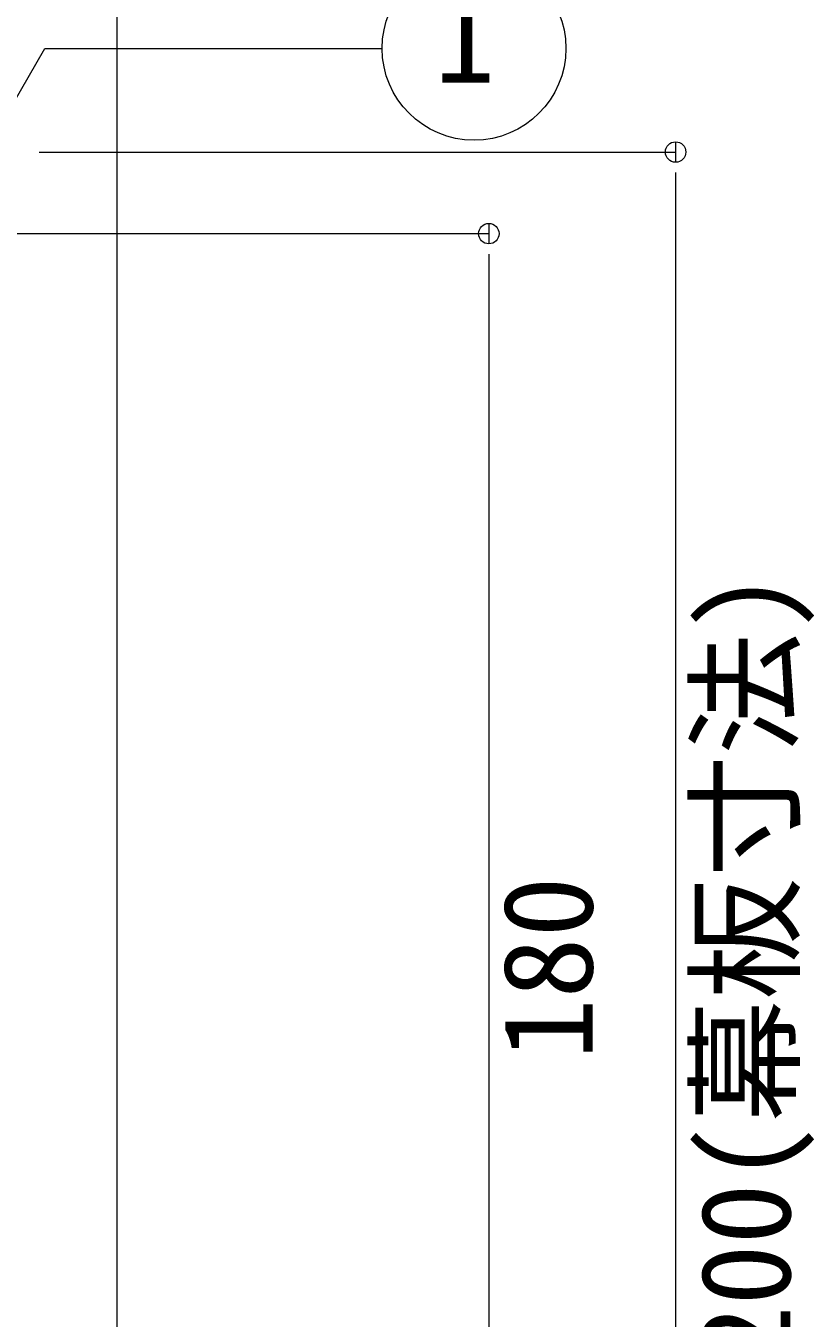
# Model space of a CAD drawing. Units: millimetres, scale not verified. Extents: x -82016 to 4150, y -1714 to 4021.
# Drawn here: x -845.7 to -652.6, y 1613.6 to 1930.2 of the extents above; entities that cross this region are included whole.
import ezdxf
from ezdxf.enums import TextEntityAlignment as Align

# ---------------------------------------------------------------- set-up
doc = ezdxf.new("R2010")
doc.units = ezdxf.units.MM
doc.header["$LTSCALE"] = 2
for name, color, linetype, lineweight in [('0-1_0', 7, 'Continuous', 20), ('0-2_sunpo', 7, 'Continuous', 18), ('0-5_moji', 7, 'Continuous', 18), ('1-0__1-0_', 7, 'Continuous', 18)]:
    doc.layers.add(name, color=color, linetype=linetype, lineweight=lineweight)
doc.styles.add('ＭＳ ゴシック', font='')
doc.styles.get('ＭＳ ゴシック').set_extended_font_data('MS Gothic')

# ---------------------------------------------------------------- blocks, each defined once
blk = doc.blocks.new('_Dot')
at = {"layer": '0-1_0'}
for p, q in [((-0.5, 0), (-1, 0)), ((0.25, 0), (-0.25, 0))]:
    blk.add_line(p, q, dxfattribs=at)
blk.add_circle((0, 0), 0.25, dxfattribs=at)
blk = doc.blocks.new('D12')
at = {"layer": '0-2_sunpo', "lineweight": 20}
for p, q in [((40982.955, 2267.545), (41138.83, 2267.545)), ((41138.83, 2257.545), (41138.83, 1877.545))]:
    blk.add_line(p, q, dxfattribs=at)
at = {"layer": '0-2_sunpo', "xscale": 10, "yscale": 10, "rotation": 90}
blk.add_blockref('_Dot', (41138.83, 2267.545), dxfattribs=at)
at = {"layer": '0-2_sunpo', "style": 'ＭＳ ゴシック'}
blk.add_text('200(幕板寸法)', height=21.99, rotation=90, dxfattribs=at).set_placement((41173.495, 1970.045), align=Align.BOTTOM_LEFT)
blk = doc.blocks.new('D13')
at = {"layer": '0-2_sunpo', "lineweight": 20}
for p, q in [((40952.332, 2247.545), (41093.065, 2247.545)), ((41093.065, 2237.545), (41093.065, 1897.936))]:
    blk.add_line(p, q, dxfattribs=at)
at = {"layer": '0-2_sunpo', "xscale": 10, "yscale": 10, "rotation": 90}
blk.add_blockref('_Dot', (41093.065, 2247.545), dxfattribs=at)
at = {"layer": '0-2_sunpo', "style": 'ＭＳ ゴシック'}
blk.add_text('180', height=21.99, rotation=90, dxfattribs=at).set_placement((41125.065, 2045.24), align=Align.BOTTOM_LEFT)

msp = doc.modelspace()

# ---------------------------------------------------------------- linework, layer by layer
at = {"layer": '0-5_moji'}
msp.add_line((-883.198, 1851.547), (-840.996, 1924.645), dxfattribs=at)
at = {"layer": '0-5_moji', "color": 2}
msp.add_line((-840.996, 1924.645), (-758.393, 1924.645), dxfattribs=at)
at = {"layer": '0-5_moji'}
msp.add_circle((-735.893, 1924.645), 22.5, dxfattribs=at)
at = {"layer": '1-0__1-0_'}
msp.add_line((-823.381, 1957.256), (-823.381, 1449.256), dxfattribs=at)

# ---------------------------------------------------------------- block references
at = {"layer": '0-2_sunpo'}
for name in ['D12', 'D13']:
    msp.add_blockref(name, (-41825.335, -368.289), dxfattribs=at)

# ---------------------------------------------------------------- texts
at = {"layer": '0-5_moji', "style": 'ＭＳ ゴシック'}
msp.add_text('1', height=21.99, dxfattribs=at).set_placement((-745.639, 1909.645), align=Align.BOTTOM_LEFT)

doc.saveas('drawing.dxf')
